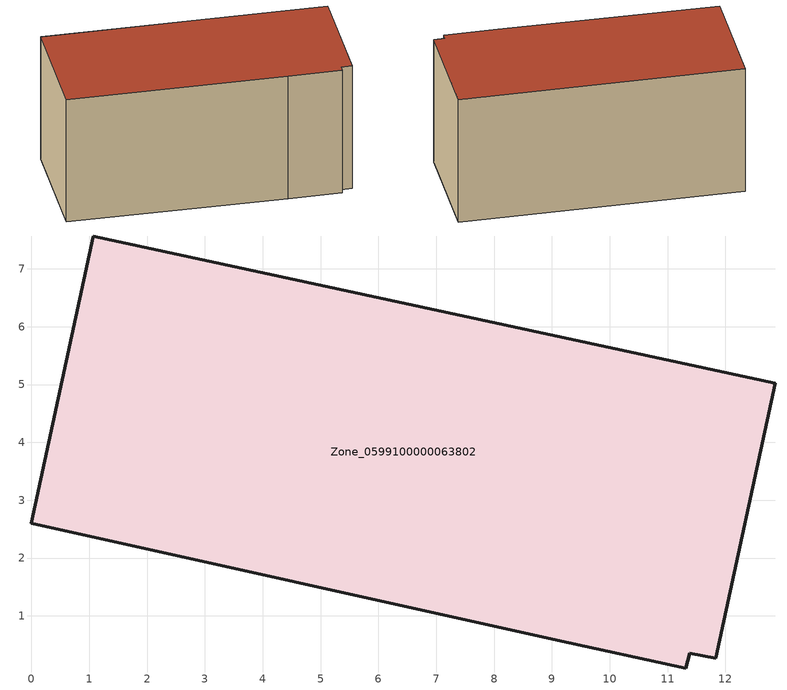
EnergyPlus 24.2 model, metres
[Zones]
Zone_0599100000063802
 floor ground (C_G): 11.31,0.1 9.09,0.58 0,2.6 1.07,7.57 12.86,5.02 11.84,0.27 11.38,0.36 z0
 wall outside (C_F): 11.84,0.27 12.86,5.02 1.07,7.57 0,2.6 9.09,0.58 11.31,0.1 11.38,0.36 11.84,0.27 z0:5.89
 roof outside (C_R): 9.09,0.58 11.31,0.1 11.38,0.36 11.84,0.27 12.86,5.02 1.07,7.57 0,2.6 z5.89
[BUILDING]
Pand.0599100000063802: North Axis=0; Terrain=City; Loads Convergence Tolerance Value=0.04; Temperature Convergence Tolerance Value=0.4; Solar Distribution=FullExterior; Maximum Number of Warmup Days=25; Minimum Number of Warmup Days=1
[Site:Location]
Rotterdam.The.Hague.AP_ZH_NLD Design_Conditions: Latitude=51.96; Longitude=4.45; Time Zone=1; Elevation=-4.5
[SITE:GROUNDTEMPERATURE:BUILDINGSURFACE]
18, 18, 18, 18, 18, 18, 18, 18, 18, 18, 18, 18
[MATERIAL] Thermal Absorptance=0.9; Solar Absorptance=0.7; Visible Absorptance=0.7
Name | Roughness | Thickness | Conductivity | Density | Specific Heat
G.TI.1975-1991 | MediumSmooth | 0.15 | 0.288461 | 540 | 1210
F.TI.1975-1991 | Rough | 0.3 | 0.230769 | 1920 | 840
R.TI.1975-1991 | MediumRough | 0.2 | 0.153846 | 1500 | 1000
[CONSTRUCTION]
C_G: G.TI.1975-1991
C_F: F.TI.1975-1991
C_R: R.TI.1975-1991
[ZONE]
Zone_0599100000063802: Type=1; Multiplier=1; Ceiling Height=Autocalculate; Volume=Autocalculate; Floor Area=autocalculate; Part of Total Floor Area=Yes
[ZONEINFILTRATION:DESIGNFLOWRATE]
Infil_Zone_0599100000063802: Zone or ZoneList or Space or SpaceList=Zone_0599100000063802; Schedule=AlwaysOn; Design Flow Rate Calculation Method=Flow/Area; Flow Rate per Floor Area=0.003; Constant Term Coefficient=1; Temperature Term Coefficient=0; Velocity Term Coefficient=0; Velocity Squared Term Coefficient=0
[HVACTEMPLATE:ZONE:IDEALLOADSAIRSYSTEM]
Zone_0599100000063802: Maximum Heating Supply Air Temperature=50; Minimum Cooling Supply Air Temperature=13; Maximum Heating Supply Air Humidity Ratio=0.0156; Minimum Cooling Supply Air Humidity Ratio=0.0077; Heating Limit=NoLimit; Cooling Limit=NoLimit; Dehumidification Control Type=ConstantSensibleHeatRatio; Cooling Sensible Heat Ratio=0.7; Dehumidification Setpoint=60; Humidification Control Type=None; Humidification Setpoint=30; Outdoor Air Method=None; Outdoor Air Flow Rate per Person=0.00944; Outdoor Air Flow Rate per Zone Floor Area=0; Outdoor Air Flow Rate per Zone=0; Demand Controlled Ventilation Type=None; Outdoor Air Economizer Type=NoEconomizer; Heat Recovery Type=None; Sensible Heat Recovery Effectiveness=0.7; Latent Heat Recovery Effectiveness=0.65
[ZONECONTROL:THERMOSTAT]
ThermostatControl_Zone_0599100000063802: Zone or ZoneList=Zone_0599100000063802; Control Type Schedule=DualSetpointControlType; Control 1=Thermostat_Zone_0599100000063802; Temperature Difference Between Cutout And Setpoint=0
[THERMOSTATSETPOINT:DUALSETPOINT]
Thermostat_Zone_0599100000063802: Heating Setpoint Temperature Schedule=HeatingSetpoint_Zone_0599100000063802; Cooling Setpoint Temperature Schedule=CoolingSetpoint_Zone_0599100000063802
[SCHEDULE:COMPACT]
HeatingSetpoint_Zone_0599100000063802: Through: 12/31, For: AllDays, Until: 24:00, 21
CoolingSetpoint_Zone_0599100000063802: Through: 12/31, For: AllDays, Until: 24:00, 24
DualSetpointControlType: Through: 12/31, For: AllDays, Until: 24:00, 4
AlwaysOn: Through: 12/31, For: AllDays, Until: 24:00, 1
